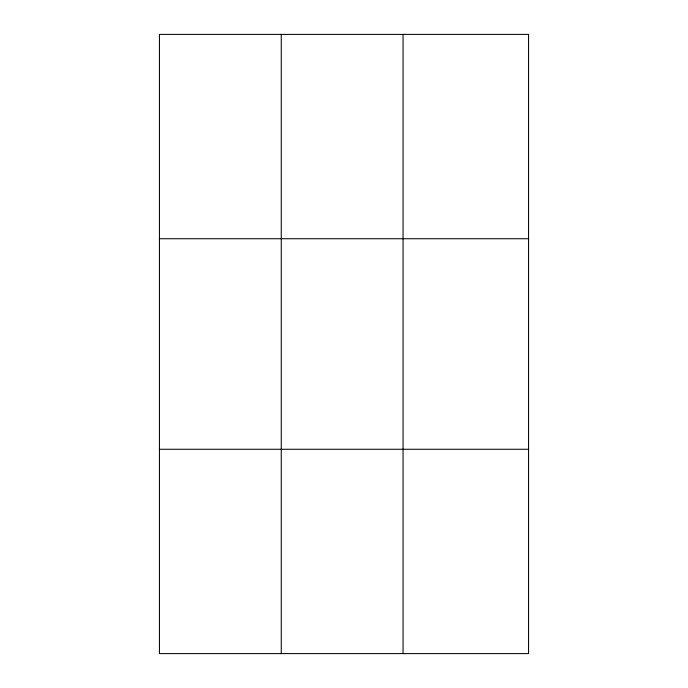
<?xml version="1.0" encoding="UTF-8"?>
<svg xmlns="http://www.w3.org/2000/svg" width="688" height="688" viewBox="0 0 688 688"><rect width="100%" height="100%" fill="white"/><g stroke="black" fill="none" stroke-linecap="round" stroke-linejoin="round"><path stroke-width="1.03" d="M281.254 34.4L281.254 653.6M159.444 238.736L528.556 238.736M159.444 449.264L528.556 449.264M403.056 34.4L403.056 653.6M528.556 34.4L528.556 653.6L159.444 653.6L159.444 34.4L528.556 34.4"/></g></svg>
